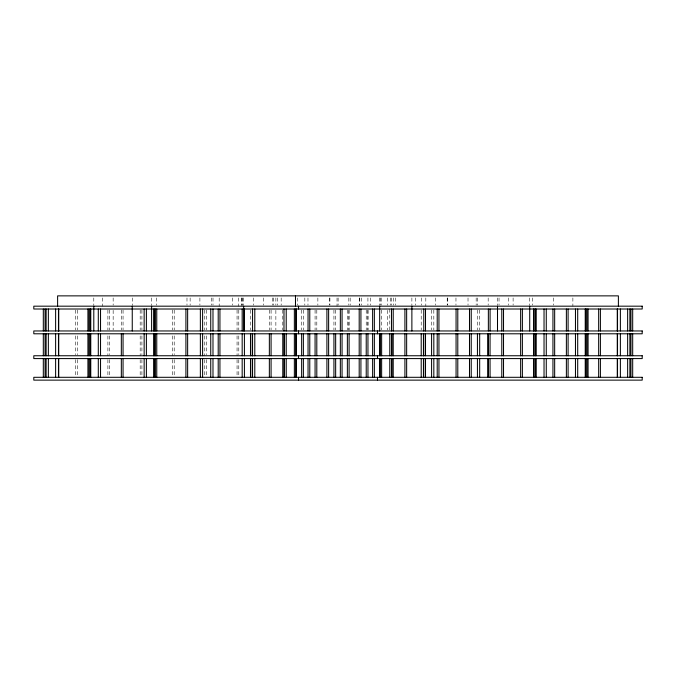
<?xml version="1.0" encoding="UTF-8"?>
<svg xmlns="http://www.w3.org/2000/svg" width="676" height="676" viewBox="0 0 676 676"><rect width="100%" height="100%" fill="white"/><g stroke="black" fill="none" stroke-linecap="round" stroke-linejoin="round"><path stroke-width="0.51" stroke-dasharray="3.38 2.54" d="M572.876 297.93L572.876 306.177M553.534 297.93L553.534 305.146M532.451 297.93L532.451 305.146M529.714 297.93L529.714 305.155M513.109 297.93L513.109 305.146M508.437 297.93L508.437 305.146M499.032 297.93L499.032 305.146M497.502 297.93L497.502 305.155M488.173 297.93L488.173 305.146M479.673 310.056L479.673 329.913M477.619 297.93L477.619 305.146M477.433 310.056L477.433 329.913M476.166 297.93L476.166 305.146M468.02 297.93L468.02 305.146M455.962 297.93L455.962 305.146M447.749 297.93L447.749 305.146M447.216 297.93L447.216 305.146M435.699 297.93L435.699 305.146M433.823 310.056L433.823 329.913M431.584 310.056L431.584 329.913M425.812 297.93L425.812 306.177M421.731 297.93L421.731 305.146M421.207 310.056L421.207 329.913M415.537 297.93L415.537 305.146M411.878 297.93L411.878 305.155M395.274 297.93L395.274 305.146M393.702 297.93L393.702 305.155M391.463 297.93L391.463 305.146M390.601 297.93L390.601 305.146M389.782 309.008L389.782 329.913M387.289 297.93L387.289 305.155M387.289 310.318L387.289 329.93M381.644 310.056L381.644 329.913M381.188 297.93L381.188 305.146M380.52 297.93L380.52 305.146M379.667 297.93L379.667 305.155M370.338 297.93L370.338 305.146M367.955 310.056L367.955 329.913M367.921 297.93L367.921 305.155M367.921 310.318L367.921 329.93M366.223 310.056L366.223 329.913M361.491 297.93L361.491 305.155M359.784 297.93L359.784 306.177M359.252 297.93L359.252 305.146M350.176 297.93L350.176 305.146M349.095 310.056L349.095 329.913M348.824 297.93L348.824 305.155M348.824 310.318L348.824 329.93M347.371 310.056L347.371 329.913M338.127 297.93L338.127 305.146M337.028 297.93L337.028 306.177M335.659 310.056L335.659 329.913M333.936 310.056L333.936 329.913M329.913 297.93L329.913 305.146M329.381 297.93L329.465 305.155M317.864 297.93L317.864 305.146M316.807 310.056L316.807 329.913M315.075 310.056L315.075 329.913M307.977 297.93L307.977 305.146M304.825 297.93L304.825 305.146M303.372 310.056L303.372 329.913M301.64 310.056L301.64 329.913M297.702 297.93L297.702 305.146M282.788 310.056L282.788 329.913M281.174 297.93L281.174 305.146M277.439 297.93L277.439 305.146M275.867 297.93L275.867 305.155M275.867 310.318L275.867 329.93M273.628 297.93L273.628 305.146M272.766 297.93L272.766 305.146M271.084 310.056L271.084 329.913M269.352 310.056L269.352 329.913M263.353 297.93L263.353 305.146M253.424 297.93L253.424 305.146M250.492 310.056L250.492 329.913M243.656 297.93L243.656 305.155M242.718 297.93L242.718 305.146M241.949 297.93L241.949 306.177M241.416 297.93L241.416 305.146M238.789 310.056L238.789 329.913M238.789 335.879L238.789 354.706M238.789 359.624L238.789 376.262M238.366 297.93L238.366 306.177M237.056 310.056L237.056 329.913M237.056 335.879L237.056 355.753M237.056 359.624L237.056 376.262M232.341 297.93L232.341 305.146M219.193 297.93L219.193 306.177M212.999 297.93L212.999 305.146M211.546 297.93L211.546 305.146M206.501 310.056L206.501 329.913M206.501 335.879L206.501 354.706M206.501 359.624L206.501 376.262M204.769 310.056L204.769 329.913M204.769 335.879L204.769 355.753M204.769 359.624L204.769 376.262M199.902 297.93L199.902 305.146M190.133 297.93L190.133 305.146M186.982 297.93L186.982 305.146M174.205 310.056L174.205 329.913M174.205 335.879L174.205 354.706M174.205 359.624L174.205 376.262M172.481 310.056L172.481 329.913M172.481 335.879L172.481 355.753M172.481 359.624L172.481 376.262M156.714 297.93L156.714 305.146M151.61 297.93L151.61 305.155M141.918 310.056L141.918 329.913M141.918 335.879L141.918 354.706M141.918 359.624L141.918 376.262M140.185 310.056L140.185 329.913M140.185 335.879L140.185 355.753M140.185 359.624L140.185 376.262M132.251 297.93L132.251 305.155M123.057 310.056L123.057 329.913M121.334 310.056L121.334 329.913M113.154 297.93L113.154 305.155M113.154 310.318L113.154 329.93M109.622 310.056L109.622 329.913M109.622 335.879L109.622 354.706M109.622 359.624L109.622 376.262M107.898 310.056L107.898 329.913M107.898 335.879L107.898 355.753M107.898 359.624L107.898 376.262M102.287 297.93L102.287 306.177M93.795 297.93L93.795 305.155M77.334 310.056L77.334 329.913M77.334 335.879L77.334 354.706M77.334 359.624L77.334 376.262M75.602 310.056L75.602 329.913M75.602 335.879L75.602 354.706M75.602 359.624L75.602 376.262"/><path stroke-width="1.01" d="M632.685 309.008L632.685 330.961M632.685 333.792L632.685 355.753M632.685 358.584L632.685 377.301M630.953 309.008L630.953 330.961M630.953 333.792L630.953 355.753M630.953 358.584L630.953 377.301M629.88 309.008L629.88 330.961M629.88 333.792L629.88 355.753M629.88 358.584L629.88 377.301M627.641 309.008L627.641 330.961M627.641 333.792L627.641 355.753M627.641 358.584L627.641 377.301M620.374 309.008L620.374 330.961M620.374 333.792L620.374 355.753M620.374 358.584L620.374 377.301M618.388 306.177L618.388 295.868L57.612 295.868L57.612 306.177M617.518 309.008L617.518 330.961M617.518 333.792L617.518 355.753M617.518 358.584L617.518 377.301M617.264 309.008L617.264 330.961M617.264 333.792L617.264 355.753M617.264 358.584L617.264 377.301M600.398 309.008L600.398 330.961M600.398 333.792L600.398 355.753M600.398 358.584L600.398 377.301M598.666 309.008L598.666 330.961M598.666 333.792L598.666 355.753M598.666 358.584L598.666 377.301M588.078 309.008L588.078 330.961M588.078 333.792L588.078 355.753M588.078 358.584L588.078 377.301M586.962 309.008L586.962 330.961M586.962 333.792L586.962 355.753M586.962 358.584L586.962 377.301M585.838 309.008L585.838 330.961M585.838 333.792L585.838 355.753M585.838 358.584L585.838 377.301M585.23 309.008L585.23 330.961M585.23 333.792L585.23 355.753M585.23 358.584L585.23 377.301M577.701 309.008L577.701 330.961M577.701 333.792L577.701 355.753M577.701 358.584L577.701 377.301M575.462 309.008L575.462 330.961M575.462 333.792L575.462 355.753M575.462 358.584L575.462 377.301M568.102 309.008L568.102 330.961M568.102 333.792L568.102 355.753M568.102 358.584L568.102 377.301M566.378 309.008L566.378 330.961M566.378 333.792L566.378 355.753M566.378 358.584L566.378 377.301M554.666 309.008L554.666 330.961M554.666 333.792L554.666 355.753M554.666 358.584L554.666 377.301M552.943 309.008L552.943 330.961M552.943 333.792L552.943 355.753M552.943 358.584L552.943 377.301M546.276 309.008L546.276 330.961M546.276 333.792L546.276 355.753M546.276 358.584L546.276 377.301M544.036 309.008L544.036 330.961M544.036 333.792L544.036 355.753M544.036 358.584L544.036 377.301M535.899 309.008L535.899 330.961M535.899 333.792L535.899 355.753M535.899 358.584L535.899 377.301M535.814 309.008L535.814 330.961M535.814 333.792L535.814 355.753M535.814 358.584L535.814 377.301M534.082 309.008L534.082 330.961M534.082 333.792L534.082 355.753M534.082 358.584L534.082 377.301M533.66 309.008L533.66 330.961M533.66 333.792L533.66 355.753M533.66 358.584L533.66 377.301M529.714 306.186L529.714 330.961M522.379 309.008L522.379 330.961M522.379 333.792L522.379 355.753M522.379 358.584L522.379 377.301M520.647 309.008L520.647 330.961M520.647 333.792L520.647 355.753M520.647 358.584L520.647 377.301M503.519 309.008L503.519 330.961M503.519 333.792L503.519 355.753M503.519 358.584L503.519 377.301M501.795 309.008L501.795 330.961M501.795 333.792L501.795 355.753M501.795 358.584L501.795 377.301M497.502 306.186L497.502 330.961M490.083 309.008L490.083 330.961M490.083 333.792L490.049 355.753M490.049 358.584L490.083 377.301M488.359 309.008L488.359 330.961M488.359 333.792L488.359 355.753M488.359 358.584L488.359 377.301M487.81 333.792L487.81 355.753M487.81 358.584L487.81 377.301M479.673 333.792L479.673 355.753M479.673 358.584L479.673 377.301M477.433 333.792L477.433 355.753M477.433 358.584L477.433 377.301M471.231 309.008L471.231 330.961M471.231 333.792L471.231 355.753M471.231 358.584L471.231 377.301M469.499 309.008L469.499 330.961M469.499 333.792L469.499 355.753M469.499 358.584L469.499 377.301M457.796 309.008L457.796 330.961M457.796 333.792L457.796 355.753M457.796 358.584L457.796 377.301M456.063 309.008L456.063 330.961M456.063 333.792L456.063 355.753M456.063 358.584L456.063 377.301M438.944 309.008L438.944 330.961M438.944 333.792L438.944 355.753M438.944 358.584L438.944 377.301M437.211 309.008L437.211 330.961M437.211 333.792L437.211 355.753M437.211 358.584L437.211 377.301M433.823 333.792L433.823 355.753M433.823 358.584L433.823 377.301M431.584 333.792L431.584 355.753M431.584 358.584L431.584 377.301M425.508 309.008L425.508 330.961M425.508 333.792L425.508 355.753M425.508 358.584L425.508 377.301M423.776 309.008L423.776 330.961M423.776 333.792L423.776 355.753M423.776 358.584L423.776 377.301M423.446 333.792L423.446 355.753M423.446 358.584L423.446 377.301M421.207 333.792L421.207 355.753M421.207 358.584L421.207 377.301M411.878 306.186L411.878 330.961M406.648 309.008L406.648 330.961M406.648 333.792L406.648 355.753M406.648 358.584L406.648 377.301M404.916 309.008L404.916 330.961M404.916 333.792L404.916 355.753M404.916 358.584L404.916 377.301M393.212 309.008L393.212 330.961M393.212 333.792L393.212 355.753M393.212 358.584L393.212 377.301M392.021 333.792L392.021 355.753M392.021 358.584L392.021 377.301M391.48 309.008L391.48 330.961M391.48 333.792L391.48 355.753M391.48 358.584L391.48 377.301M389.782 333.792L389.782 355.753M389.782 358.584L389.782 377.301M381.644 333.792L381.644 355.753M381.644 358.584L381.644 377.301M380.267 333.792L380.267 355.753M380.267 358.584L380.267 377.301M379.667 306.186L379.667 330.961M379.659 333.792L379.659 355.753M379.659 358.584L379.659 377.301M377.47 330.961L377.47 333.792M377.47 355.753L377.47 358.584M377.47 377.301L377.47 380.132M374.36 309.008L374.36 330.961M374.36 333.792L374.36 355.753M374.36 358.584L374.36 377.301M372.628 309.008L372.628 330.961M372.628 333.792L372.628 355.753M372.628 358.584L372.628 377.301M367.955 333.792L367.955 355.753M367.955 358.584L367.955 377.301M366.223 333.792L366.223 355.753M366.223 358.584L366.223 377.301M360.925 309.008L360.925 330.961M360.925 333.792L360.925 355.753M360.925 358.584L360.925 377.301M359.193 309.008L359.193 330.961M359.193 333.792L359.193 355.753M359.193 358.584L359.193 377.301M349.095 333.792L349.095 355.753M349.095 358.584L349.095 377.301M347.371 333.792L347.371 355.753M347.371 358.584L347.371 377.301M342.064 309.008L342.064 330.961M342.064 333.792L342.064 355.753M342.064 358.584L342.064 377.301M340.341 309.008L340.341 330.961M340.341 333.792L340.341 355.753M340.341 358.584L340.341 377.301M335.659 333.792L335.659 355.753M335.659 358.584L335.659 377.301M333.936 333.792L333.936 355.753M333.936 358.584L333.936 377.301M328.629 309.008L328.629 330.961M328.629 333.792L328.629 355.753M328.629 358.584L328.629 377.301M326.905 309.008L326.905 330.961M326.905 333.792L326.905 355.753M326.905 358.584L326.905 377.301M316.807 333.792L316.807 355.753M316.807 358.584L316.807 377.301M315.075 333.792L315.075 355.753M315.075 358.584L315.075 377.301M309.777 309.008L309.777 330.961M309.777 333.792L309.777 355.753M309.777 358.584L309.777 377.301M308.045 309.008L308.045 330.961M308.045 333.792L308.045 355.753M308.045 358.584L308.045 377.301M303.372 333.792L303.372 355.753M303.372 358.584L303.372 377.301M301.64 333.792L301.64 355.753M301.64 358.584L301.64 377.301M298.53 306.177L298.53 309.008M298.53 330.961L298.53 333.792M298.53 355.753L298.53 358.584M298.53 377.301L298.53 380.132M296.341 309.008L296.341 330.961M296.341 333.792L296.341 355.753M296.341 358.584L296.341 377.301M295.733 309.008L295.733 330.961M295.733 333.792L295.733 355.753M295.733 358.584L295.733 377.301M295.48 295.868L295.48 306.177M294.356 309.008L294.356 330.961M294.356 333.792L294.356 355.753M294.356 358.584L294.356 377.301M286.218 309.008L286.218 330.961M286.218 333.792L286.218 355.753M286.218 358.584L286.218 377.301M284.52 333.792L284.52 355.753M284.52 358.584L284.52 377.301M283.979 309.008L283.979 330.961M283.979 333.792L283.979 355.753M283.979 358.584L283.979 377.301M282.788 333.792L282.788 355.753M282.788 358.584L282.788 377.301M271.084 333.792L271.084 355.753M271.084 358.584L271.084 377.301M269.352 333.792L269.352 355.753M269.352 358.584L269.352 377.301M254.793 309.008L254.793 330.961M254.793 333.792L254.793 355.753M254.793 358.584L254.793 377.301M252.554 309.008L252.554 330.961M252.554 333.792L252.554 355.753M252.554 358.584L252.554 377.301M252.224 333.792L252.224 355.753M252.224 358.584L252.224 377.301M250.492 333.792L250.492 355.753M250.492 358.584L250.492 377.301M244.416 309.008L244.416 330.961M244.416 333.792L244.416 355.753M244.416 358.584L244.416 377.301M243.656 306.186L243.656 330.961M242.177 309.008L242.177 330.961M242.177 333.792L242.177 355.753M242.177 358.584L242.177 377.301M219.937 309.008L219.937 330.961M219.937 333.792L219.937 355.753M219.937 358.584L219.937 377.301M218.204 309.008L218.204 330.961M218.204 333.792L218.204 355.753M218.204 358.584L218.204 377.301M212.982 309.008L212.982 330.961M212.982 333.792L212.982 355.753M212.982 358.584L212.982 377.301M210.743 309.008L210.743 330.961M210.743 333.792L210.743 355.753M210.743 358.584L210.743 377.301M202.606 309.008L202.606 330.961M202.606 333.792L202.606 355.753M202.606 358.584L202.606 377.301M200.366 309.008L200.366 330.961M200.366 333.792L200.366 355.753M200.366 358.584L200.366 377.301M187.641 309.008L187.641 330.961M187.641 333.792L187.641 355.753M187.641 358.584L187.641 377.301M185.917 309.008L185.917 330.961M185.917 333.792L185.917 355.753M185.917 358.584L185.917 377.301M156.764 309.008L156.764 330.961M156.764 333.792L156.764 355.753M156.764 358.584L156.764 377.301M155.353 309.008L155.353 330.961M155.353 333.792L155.353 355.753M155.353 358.584L155.353 377.301M154.525 309.008L154.525 330.961M154.525 333.792L154.525 355.753M154.525 358.584L154.525 377.301M153.621 309.008L153.621 330.961M153.621 333.792L153.621 355.753M153.621 358.584L153.621 377.301M151.61 306.186L151.61 330.961M146.388 309.008L146.388 330.961M146.388 333.792L146.388 355.753M146.388 358.584L146.388 377.301M144.149 309.008L144.149 330.961M144.149 333.792L144.149 355.753M144.149 358.584L144.149 377.301M132.251 306.186L132.251 330.961M123.057 333.792L123.057 355.753M123.057 358.584L123.057 377.301M121.334 333.792L121.334 355.753M121.334 358.584L121.334 377.301M100.538 309.008L100.538 330.961M100.538 333.792L100.538 355.753M100.538 358.584L100.538 377.301M98.299 309.008L98.299 330.961M98.299 333.792L98.299 355.753M98.299 358.584L98.299 377.301M93.795 306.186L93.795 330.961M90.77 309.008L90.77 330.961M90.77 333.792L90.77 355.753M90.77 358.584L90.77 377.301M90.162 309.008L90.162 330.961M90.162 333.792L90.162 355.753M90.162 358.584L90.162 377.301M89.038 309.008L89.038 330.961M89.038 333.792L89.038 355.753M89.038 358.584L89.038 377.301M87.922 309.008L87.922 330.961M87.922 333.792L87.922 355.753M87.922 358.584L87.922 377.301M58.736 309.008L58.736 330.961M58.736 333.792L58.736 355.753M58.736 358.584L58.736 377.301M58.482 309.008L58.482 330.961M58.482 333.792L58.482 355.753M58.482 358.584L58.482 377.301M55.626 309.008L55.626 330.961M55.626 333.792L55.626 355.753M55.626 358.584L55.626 377.301M48.359 309.008L48.359 330.961M48.359 333.792L48.359 355.753M48.359 358.584L48.359 377.301M46.12 309.008L46.12 330.961M46.12 333.792L46.12 355.753M46.12 358.584L46.12 377.301M45.047 309.008L45.047 330.961M45.047 333.792L45.047 355.753M45.047 358.584L45.047 377.301M43.315 309.008L43.315 330.961M43.315 333.792L43.315 355.753M43.315 358.584L43.315 377.301M642.2 306.177L33.8 306.177L33.8 309.008L642.2 309.008L642.2 306.177M642.2 330.961L33.8 330.961L33.8 333.792L642.2 333.792L642.2 330.961M642.2 355.753L33.8 355.753L33.8 358.584L642.2 358.584L642.2 355.753M642.2 377.301L33.8 377.301L33.8 380.132L642.2 380.132L642.2 377.301"/></g></svg>
